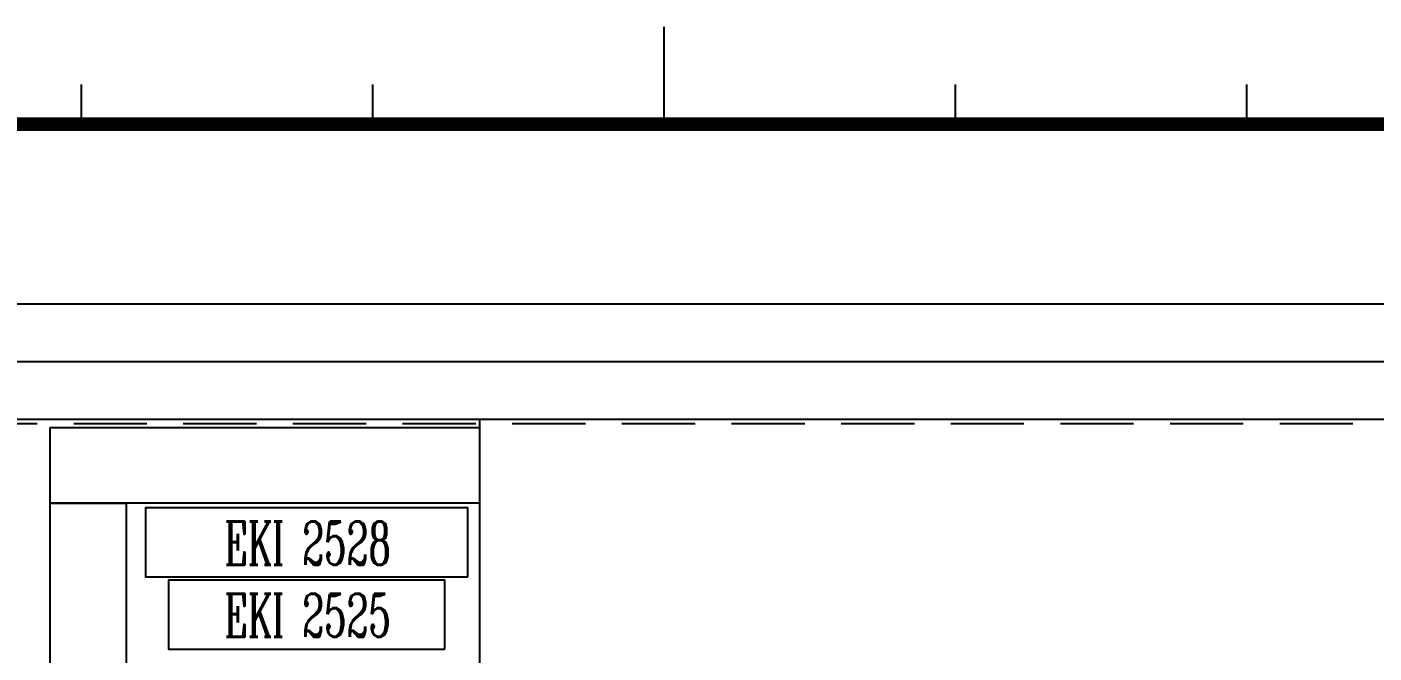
# Model space of a CAD drawing. Extents: x -276 to 10601, y -180 to 3883.
# Drawn here: x 2886 to 3471, y 3130 to 3402 of the extents above; entities that cross this region are included whole.
import ezdxf
from ezdxf.enums import TextEntityAlignment as Align

# ---------------------------------------------------------------- set-up
doc = ezdxf.new("R2010")
doc.units = 0
doc.header["$LTSCALE"] = 10
doc.header["$MEASUREMENT"] = 0
doc.linetypes.add('HIDDEN', pattern=[9.525, 6.35, -3.175])
doc.layers.get('0').update_dxf_attribs({"linetype": 'CONTINUOUS'})
doc.layers.add('TEXT', color=2, linetype='CONTINUOUS')
doc.styles.add('CHINA', font='ROMANC.SHX', dxfattribs={"width": 0.8, "bigfont": 'stsl.shx'})

# ---------------------------------------------------------------- blocks, each defined once
blk = doc.blocks.new('A$C34ED37F0')
at = {"color": 8}
for p, q in [((2292.62, 2360), (2292.62, 2388.16)), ((2123.93, 2360), (2123.93, 2371.49)), ((2208.28, 2360), (2208.28, 2371.49)), ((2376.97, 2360), (2376.97, 2371.49)), ((2461.31, 2360), (2461.31, 2371.49))]:
    blk.add_line(p, q, dxfattribs=at)
at = {"color": 8, "const_width": 4}
blk.add_lwpolyline([(184, 120), (3280, 120), (3280, 2360), (184, 2360)], close=True, dxfattribs=at)
blk = doc.blocks.new('A$C502936C9')
at = {"ltscale": 0.5}
blk.add_lwpolyline([(0, 0), (30, 0), (30, 120), (0, 120)], close=True, dxfattribs=at)
at = {"layer": 'TEXT', "style": 'CHINA', "width": 0.6}
blk.add_text('EKI 2525', height=18.728, rotation=270, dxfattribs=at).set_placement((5.31, 59.66), align=Align.CENTER)

msp = doc.modelspace()

# ---------------------------------------------------------------- linework, layer by layer
at = {"ltscale": 0.5}
msp.add_line((3082.73, 3231.7), (3082.73, 2831.7), dxfattribs=at)
at = {"color": 2, "ltscale": 0.5}
for points in [[(2442.73, 2781.7), (3942.73, 2781.7), (3942.73, 3281.7), (2442.73, 3281.7)], [(2467.73, 2806.7), (3917.73, 2806.7), (3917.73, 3256.7), (2467.73, 3256.7)]]:
    msp.add_lwpolyline(points, close=True, dxfattribs=at)
at = {"ltscale": 0.5}
for points in [[(3892.73, 2831.7), (3892.73, 3231.7), (2492.73, 3231.7), (2492.73, 2831.7)], [(3077.73, 3163.2), (3077.73, 3193.2), (2937.73, 3193.2), (2937.73, 3163.2)]]:
    msp.add_lwpolyline(points, close=True, dxfattribs=at)
at = {"color": 5, "linetype": 'HIDDEN', "ltscale": 0.5}
msp.add_lwpolyline([(3890.73, 2833.7), (3890.73, 3229.7), (2494.73, 3229.7), (2494.73, 2833.7)], close=True, dxfattribs=at)
at = {"color": 4, "ltscale": 0.5}
for points in [[(2896.31, 3228.2), (3082.73, 3228.2), (3082.73, 3195.2), (2896.31, 3195.2)], [(2929.23, 3195.2), (2929.23, 2871.52), (2896.23, 2871.52), (2896.23, 3195.2)]]:
    msp.add_lwpolyline(points, close=True, dxfattribs=at)

# ---------------------------------------------------------------- block references
at = {"ltscale": 0.5, "xscale": 1.5, "yscale": 1.5, "zscale": 1.5}
msp.add_blockref('A$C34ED37F0', (-276, -180), dxfattribs=at)
at = {"ltscale": 0.5, "rotation": 90}
msp.add_blockref('A$C502936C9', (3067.73, 3131.85), dxfattribs=at)

# ---------------------------------------------------------------- texts
at = {"layer": 'TEXT', "style": 'CHINA', "width": 0.6}
msp.add_text('EKI 2528', height=18.728, dxfattribs=at).set_placement((3008.07, 3168.51), align=Align.CENTER)

doc.saveas('drawing.dxf')
